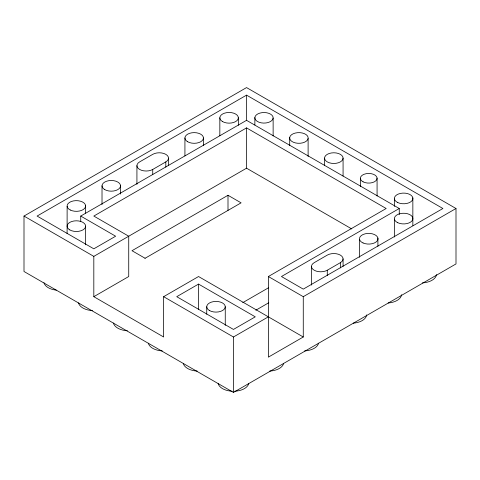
<?xml version="1.0" encoding="UTF-8"?>
<svg xmlns="http://www.w3.org/2000/svg" width="480" height="480" viewBox="0 0 480 480"><rect width="100%" height="100%" fill="white"/><g stroke="black" fill="none" stroke-linecap="round" stroke-linejoin="round"><path stroke-width="0.72" d="M24 216.066L246.546 87.582L456 208.506L456 263.934L233.454 392.418L24 271.494L24 216.066L93.816 256.374L246.546 168.198L351.762 228.942M399.27 214.482L399.27 208.506L281.454 276.528L303.27 289.128L442.908 208.506L246.546 95.136L37.092 216.066L93.816 248.82L115.638 236.22L80.73 216.066L80.73 221.292M152.73 169.458L165.816 161.898A9.258 5.346 0 0 0 165.816 154.344A9.258 5.346 0 0 0 152.73 154.344L139.638 161.898A9.258 5.346 0 0 0 139.638 169.458A9.258 5.346 0 0 0 152.73 169.458L152.73 174.684M80.73 216.066L246.546 120.33L399.27 208.506M456 208.506L303.27 296.682L303.27 336.996L268.362 357.15L268.362 276.528L386.184 208.506L246.546 127.89L93.816 216.066L128.73 236.22L128.73 276.528L93.816 296.682L93.816 256.374M144.972 258.336L241.092 202.842L228 195.282L132 250.71L145.092 258.264M93.816 296.682L163.638 336.996L163.638 296.682L198.546 276.528L303.27 336.996M198.546 284.088L176.73 296.682L233.454 329.436L255.27 316.836L198.546 284.088L198.546 309.468M242.742 302.658L268.686 287.682M255.834 310.218L268.806 302.73M327.27 270.234L340.362 262.674A9.258 5.346 0 0 0 340.362 255.114A9.258 5.346 0 0 0 327.27 255.114L314.184 262.674A9.258 5.346 0 0 0 314.184 270.234A9.258 5.346 0 0 0 327.27 270.234L327.27 275.454M163.638 296.682L233.454 336.996L268.362 316.836M268.362 276.528L303.27 296.682M412.848 197.91L412.848 225.54M394.422 198.948L394.422 206.412M394.422 219.096L394.422 237.012M377.91 238.068L377.91 246.282M377.076 178.08L377.076 195.996M360.378 178.476L360.378 186.684M359.544 239.412L359.544 257.328M343.074 158.13A9.258 5.346 0 0 1 329.172 162.744A9.258 5.346 0 0 1 329.208 153.486A9.258 5.346 0 0 1 343.074 158.13L343.074 176.046M343.074 258.894L343.074 266.358M340.362 262.674L340.362 267.9M324.564 158.112L324.564 165.576M311.472 266.454L311.472 285.114M308.112 138.54A9.258 5.346 0 0 1 293.442 142.278A9.258 5.346 0 0 1 295.17 133.08A9.258 5.346 0 0 1 308.112 138.54L308.112 156.456M289.704 137.394L289.704 145.602M273.132 118.056A9.144 5.28 0 0 1 259.074 122.262A9.144 5.28 0 0 1 259.794 113.124A9.144 5.28 0 0 1 273.132 118.056L273.132 135.966M254.868 117.57L254.868 125.034M246.546 95.136L246.546 120.516M246.546 127.89L246.546 168.198M238.35 117.81L238.35 125.28M233.454 336.996L233.454 392.418M228 195.282L228 210.396M225.258 306.762L225.258 325.422M219.834 117.81L219.834 135.726M206.742 306.762L206.742 314.226M203.436 137.97L203.436 145.434M184.926 137.97L184.926 155.88M168.528 158.124L168.528 165.588M165.816 161.898L165.816 167.124M136.926 165.678L136.926 184.344M120.528 185.832L120.528 194.046M102.018 185.832L102.018 204.498M85.602 205.632L85.602 213.096M85.62 226.146L85.62 244.806M67.128 206.346L67.104 233.61M436.488 274.59A15.426 8.91 0 0 1 422.43 282.882M401.574 294.744A15.426 8.91 0 0 1 388.194 302.994M56.292 290.13A15.06 8.694 0 0 1 43.98 282.702M92.478 310.596A15.426 8.91 0 0 1 78.522 302.886M127.386 330.75A15.426 8.91 0 0 1 113.43 323.04M162.294 350.904A15.426 8.91 0 0 1 148.338 343.194M197.202 371.064A15.426 8.91 0 0 1 183.252 363.348M248.748 383.502A15.426 8.91 0 0 1 234.798 391.218M232.116 391.218A15.426 8.91 0 0 1 218.16 383.502M283.662 363.348A15.426 8.91 0 0 1 269.706 371.064M318.57 343.194A15.426 8.91 0 0 1 304.614 350.904M366.666 314.898A15.426 8.91 0 0 1 353.286 323.154M363.066 181.824A8.352 4.824 0 0 0 376.878 179.334A8.352 4.824 0 0 0 366.234 173.67A8.352 4.824 0 0 0 363.066 181.824M397.758 202.56A9.258 5.346 0 0 0 412.77 199.308A9.258 5.346 0 0 0 400.386 193.428A9.258 5.346 0 0 0 397.758 202.56M397.746 222.708A9.258 5.346 0 0 0 412.764 219.468A9.258 5.346 0 0 0 400.398 213.582A9.258 5.346 0 0 0 397.746 222.708M187.638 141.744A9.258 5.346 0 0 0 203.124 139.35A9.258 5.346 0 0 0 191.784 132.804A9.258 5.346 0 0 0 187.638 141.744M222.546 121.59A9.258 5.346 0 0 0 238.032 119.196A9.258 5.346 0 0 0 226.698 112.65A9.258 5.346 0 0 0 222.546 121.59M104.73 189.612A9.258 5.346 0 0 0 120.216 187.218A9.258 5.346 0 0 0 108.876 180.672A9.258 5.346 0 0 0 104.73 189.612M70.272 210.012A9.258 5.346 0 0 0 85.446 207.024A9.258 5.346 0 0 0 73.374 200.928A9.258 5.346 0 0 0 70.272 210.012M69.816 229.92A9.258 5.346 0 0 0 85.302 227.526A9.258 5.346 0 0 0 73.968 220.98A9.258 5.346 0 0 0 69.816 229.92M209.454 310.542A9.258 5.346 0 0 0 224.94 308.142A9.258 5.346 0 0 0 213.606 301.602A9.258 5.346 0 0 0 209.454 310.542M363.054 242.964A9.258 5.346 0 0 0 377.898 239.466A9.258 5.346 0 0 0 365.232 233.79A9.258 5.346 0 0 0 363.054 242.964"/></g></svg>
